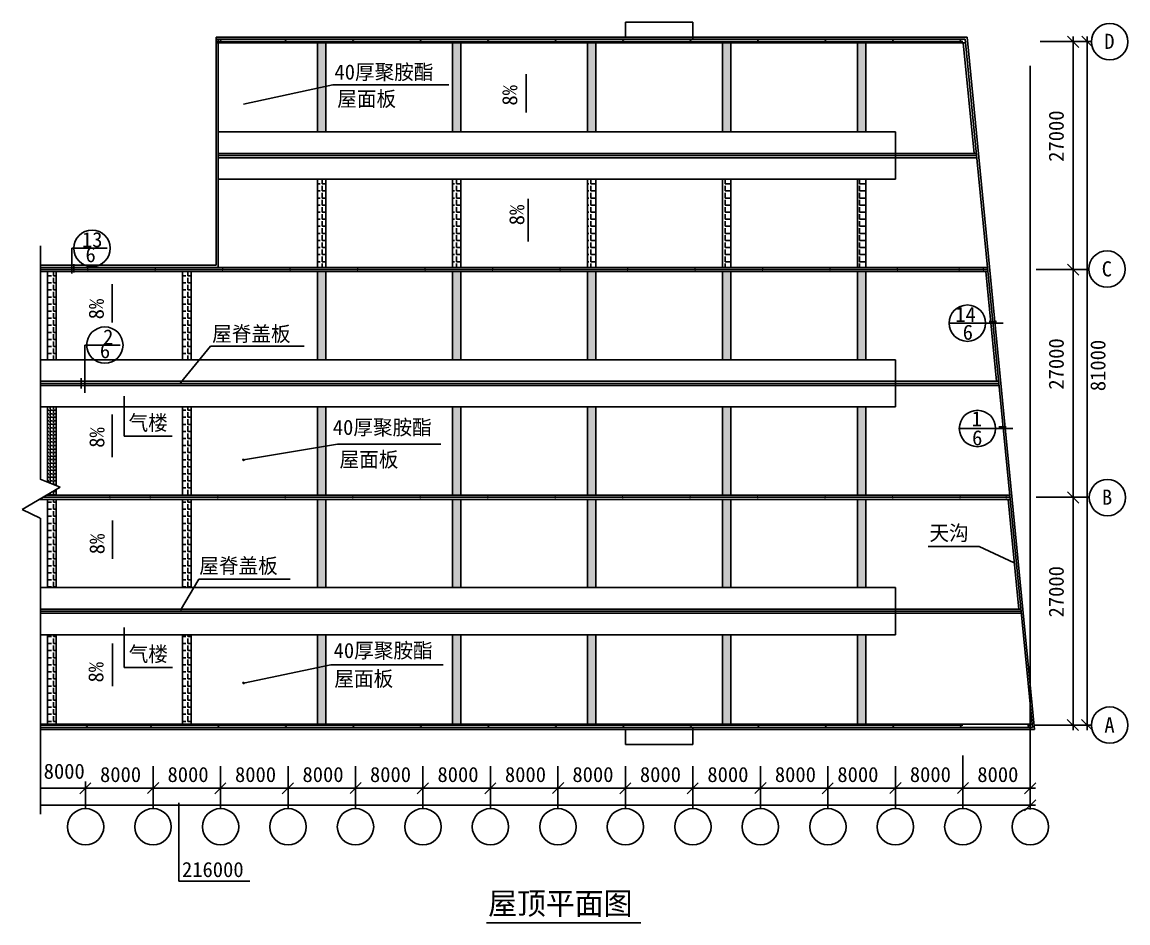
# Model space of a CAD drawing. Header units: metres. Extents: x -10428 to 120660, y -109378 to 101281.
# Drawn here: x -10428 to 120660, y -109378 to -2621 of the extents above; entities that cross this region are included whole.
import ezdxf

# ---------------------------------------------------------------- set-up
doc = ezdxf.new("R2010")
doc.units = ezdxf.units.M
for name, color, linetype in [('JC', 7, 'Continuous'), ('LT', 7, 'Continuous'), ('T1', 7, 'Continuous'), ('Z', 7, 'Continuous'), ('ZQ', 7, 'Continuous'), ('ZX', 7, 'Continuous')]:
    doc.layers.add(name, color=color, linetype=linetype)

# ---------------------------------------------------------------- blocks, each defined once
blk = doc.blocks.new('_DIMX')
blk.add_line((-150, 0), (150, 0))
at = {"color": 5}
blk.add_lwpolyline([(-170.36, -170.36), (160.44, 160.44)], dxfattribs=at)

msp = doc.modelspace()

# ---------------------------------------------------------------- hatches: boundary and pattern name
at = {"layer": 'Z'}
h = msp.add_hatch(dxfattribs=at)
h.set_pattern_fill('ANGLE', scale=60)
h.paths.add_polyline_path([(25593.62, -5061.32), (24593.62, -5061.32), (24593.62, -15636.32), (25593.62, -15636.32)])
h.paths.add_polyline_path([(25593.62, -32186.32), (24593.62, -32186.32), (24593.62, -42636.32), (25593.62, -42636.32)])
h.paths.add_polyline_path([(25593.62, -48236.32), (24593.62, -48236.32), (24593.62, -58686.32), (25593.62, -58686.32)])
h.paths.add_polyline_path([(24593.62, -69636.32), (25593.62, -69636.32), (25593.62, -59186.32), (24593.62, -59186.32)])
h.paths.add_polyline_path([(24593.62, -85811.32), (25593.62, -85811.32), (25593.62, -75236.32), (24593.62, -75236.32)])
h = msp.add_hatch(dxfattribs=at)
h.set_pattern_fill('ANGLE', scale=60)
h.paths.add_polyline_path([(41593.62, -5061.32), (40593.62, -5061.32), (40593.62, -15636.32), (41593.62, -15636.32)])
h.paths.add_polyline_path([(41593.62, -32186.32), (40593.62, -32186.32), (40593.62, -42636.32), (41593.62, -42636.32)])
h.paths.add_polyline_path([(41593.62, -48236.32), (40593.62, -48236.32), (40593.62, -58686.32), (41593.62, -58686.32)])
h.paths.add_polyline_path([(40593.62, -69636.32), (41593.62, -69636.32), (41593.62, -59186.32), (40593.62, -59186.32)])
h.paths.add_polyline_path([(40593.62, -85811.32), (41593.62, -85811.32), (41593.62, -75236.32), (40593.62, -75236.32)])
h = msp.add_hatch(dxfattribs=at)
h.set_pattern_fill('ANGLE', scale=60)
h.paths.add_polyline_path([(57593.62, -5061.32), (56593.62, -5061.32), (56593.62, -15636.32), (57593.62, -15636.32)])
h.paths.add_polyline_path([(57593.62, -32186.32), (56593.62, -32186.32), (56593.62, -42636.32), (57593.62, -42636.32)])
h.paths.add_polyline_path([(57593.62, -48236.32), (56593.62, -48236.32), (56593.62, -58686.32), (57593.62, -58686.32)])
h.paths.add_polyline_path([(56593.62, -69636.32), (57593.62, -69636.32), (57593.62, -59186.32), (56593.62, -59186.32)])
h.paths.add_polyline_path([(56593.62, -85811.32), (57593.62, -85811.32), (57593.62, -75236.32), (56593.62, -75236.32)])
h = msp.add_hatch(dxfattribs=at)
h.set_pattern_fill('ANGLE', scale=60)
h.paths.add_polyline_path([(73593.62, -5061.32), (72593.62, -5061.32), (72593.62, -15636.32), (73593.62, -15636.32)])
h.paths.add_polyline_path([(73593.62, -32186.32), (72593.62, -32186.32), (72593.62, -42636.32), (73593.62, -42636.32)])
h.paths.add_polyline_path([(73593.62, -48236.32), (72593.62, -48236.32), (72593.62, -58686.32), (73593.62, -58686.32)])
h.paths.add_polyline_path([(72593.62, -69636.32), (73593.62, -69636.32), (73593.62, -59186.32), (72593.62, -59186.32)])
h.paths.add_polyline_path([(72593.62, -85811.32), (73593.62, -85811.32), (73593.62, -75236.32), (72593.62, -75236.32)])
h = msp.add_hatch(dxfattribs=at)
h.set_pattern_fill('ANGLE', scale=60)
h.paths.add_polyline_path([(89593.62, -5061.32), (88593.62, -5061.32), (88593.62, -15636.32), (89593.62, -15636.32)])
h.paths.add_polyline_path([(89593.62, -32186.32), (88593.62, -32186.32), (88593.62, -42636.32), (89593.62, -42636.32)])
h.paths.add_polyline_path([(89593.62, -48236.32), (88593.62, -48236.32), (88593.62, -58686.32), (89593.62, -58686.32)])
h.paths.add_polyline_path([(88593.62, -69636.32), (89593.62, -69636.32), (89593.62, -59186.32), (88593.62, -59186.32)])
h.paths.add_polyline_path([(88593.62, -85811.32), (89593.62, -85811.32), (89593.62, -75236.32), (88593.62, -75236.32)])
h = msp.add_hatch(dxfattribs=at)
h.set_pattern_fill('ANGLE', scale=60)
h.paths.add_polyline_path([(25593.62, -21236.32), (24593.62, -21236.32), (24593.62, -25658.52), (25150.18, -25658.52, -1), (25190.18, -25658.52, -1), (25150.18, -25658.52), (24593.62, -25658.52), (24593.62, -31686.32), (25593.62, -31686.32)])
h = msp.add_hatch(dxfattribs=at)
h.set_pattern_fill('ANGLE', scale=60)
h.paths.add_polyline_path([(41593.62, -21236.32), (40593.62, -21236.32), (40593.62, -25658.52), (41150.18, -25658.52, -1), (41190.18, -25658.52, -1), (41150.18, -25658.52), (40593.62, -25658.52), (40593.62, -31686.32), (41593.62, -31686.32)])
h = msp.add_hatch(dxfattribs=at)
h.set_pattern_fill('ANGLE', scale=60)
h.paths.add_polyline_path([(57593.62, -21236.32), (56593.62, -21236.32), (56593.62, -25658.52), (57150.18, -25658.52, -1), (57190.18, -25658.52, -1), (57150.18, -25658.52), (56593.62, -25658.52), (56593.62, -31686.32), (57593.62, -31686.32)])
h = msp.add_hatch(dxfattribs=at)
h.set_pattern_fill('ANGLE', scale=60)
h.paths.add_polyline_path([(73593.62, -21236.32), (72593.62, -21236.32), (72593.62, -25658.52), (73150.18, -25658.52, -1), (73190.18, -25658.52, -1), (73150.18, -25658.52), (72593.62, -25658.52), (72593.62, -31686.32), (73593.62, -31686.32)])
h = msp.add_hatch(dxfattribs=at)
h.set_pattern_fill('ANGLE', scale=60)
h.paths.add_polyline_path([(89593.62, -21236.32), (88593.62, -21236.32), (88593.62, -25658.52), (89150.18, -25658.52, -1), (89190.18, -25658.52, -1), (89150.18, -25658.52), (88593.62, -25658.52), (88593.62, -31686.32), (89593.62, -31686.32)])
h = msp.add_hatch(dxfattribs=at)
h.set_pattern_fill('ANGLE', scale=60)
h.paths.add_polyline_path([(-7406.38, -42636.32), (-6406.38, -42636.32), (-6406.38, -32186.32), (-7406.38, -32186.32)])
h = msp.add_hatch(dxfattribs=at)
h.set_pattern_fill('ANGLE', scale=60)
h.paths.add_polyline_path([(8593.62, -42636.32), (9593.62, -42636.32), (9593.62, -32186.32), (8593.62, -32186.32)])
h = msp.add_hatch(dxfattribs=at)
h.set_pattern_fill('ANGLE', scale=60)
h.paths.add_polyline_path([(8593.62, -48236.32), (9593.62, -48236.32), (9593.62, -58686.32), (8593.62, -58686.32)])
h = msp.add_hatch(dxfattribs=at)
h.set_pattern_fill('SOLID')
h.paths.add_polyline_path([(15892.52, -54499.76, 1), (15742.71, -54499.76, 1)])
h = msp.add_hatch(dxfattribs=at)
h.set_pattern_fill('ANGLE', scale=60)
h.paths.add_polyline_path([(-7406.38, -69636.32), (-6406.38, -69636.32), (-6406.38, -59186.32), (-7406.38, -59186.32)])
h = msp.add_hatch(dxfattribs=at)
h.set_pattern_fill('ANGLE', scale=60)
h.paths.add_polyline_path([(8593.62, -69636.32), (9593.62, -69636.32), (9593.62, -59186.32), (8593.62, -59186.32)])
h = msp.add_hatch(dxfattribs=at)
h.set_pattern_fill('ANGLE', scale=60)
h.paths.add_polyline_path([(-7406.38, -75236.32), (-6406.38, -75236.32), (-6406.38, -85686.32), (-7406.38, -85686.32)])
h = msp.add_hatch(dxfattribs=at)
h.set_pattern_fill('ANGLE', scale=60)
h.paths.add_polyline_path([(8593.62, -75236.32), (9593.62, -75236.32), (9593.62, -85686.32), (8593.62, -85686.32)])
h = msp.add_hatch(dxfattribs=at)
h.set_pattern_fill('SOLID')
h.paths.add_polyline_path([(15892.52, -80949.26, 1), (15742.71, -80949.26, 1)])

# ---------------------------------------------------------------- linework, layer by layer
for p, q in [((110279.12, -4936.32), (116352.36, -4936.32)), ((110279.12, -4936.32), (114656.75, -4936.32)), ((114156.75, -4937.72), (114156.75, -31934.92)), ((114556.75, -4936.32), (116081.32, -4936.32)), ((115852.36, -85934.92), (115852.36, -4937.72)), ((-8267.67, -29147), (-8267.67, -56775.55)), ((109774.23, -31936.32), (114656.75, -31936.32)), ((110274.23, -31936.32), (114656.75, -31936.32)), ((114156.75, -31937.72), (114156.75, -58934.92)), ((114556.75, -31936.32), (116081.32, -31936.32)), ((1668.85, -51711.58), (1668.85, -46971.58)), ((7368.85, -51711.58), (1668.85, -51711.58)), ((-8269.57, -56775.29), (-5930.77, -57749.32)), ((-5930.77, -57749.32), (-10427.51, -60373.73)), ((109774.23, -58936.32), (114656.75, -58936.32)), ((110274.23, -58936.32), (114656.75, -58936.32)), ((114156.75, -58937.72), (114156.75, -85934.92)), ((114556.75, -58936.32), (116081.32, -58936.32)), ((-10427.51, -60373.73), (-8269.57, -61413.91)), ((-8267.67, -61411.16), (-8267.67, -96478.16)), ((1685.15, -79117.69), (1685.15, -74377.69)), ((7385.15, -79117.69), (1685.15, -79117.69)), ((109641.46, -85936.32), (114656.75, -85936.32)), ((109641.46, -85936.32), (116352.36, -85936.32)), ((5093.62, -90800.96), (5093.62, -93903.87)), ((13093.62, -90800.96), (13093.62, -93903.87)), ((13093.62, -90800.96), (13093.62, -93903.87)), ((21093.62, -90800.96), (21093.62, -93903.87)), ((29093.62, -90800.96), (29093.62, -93903.87)), ((37093.62, -90800.96), (37093.62, -93903.87)), ((45093.62, -90800.96), (45093.62, -93903.87)), ((53093.62, -90800.96), (53093.62, -93903.87)), ((61093.62, -90800.96), (61093.62, -93903.87)), ((61093.62, -90800.96), (61093.62, -93903.87)), ((69093.62, -90800.96), (69093.62, -93903.87)), ((69093.62, -90800.96), (69093.62, -93903.87)), ((77093.62, -90800.96), (77093.62, -93903.87)), ((85093.62, -90800.96), (85093.62, -93903.87)), ((85093.62, -91107.46), (85093.62, -93903.87)), ((93093.62, -90800.96), (93093.62, -93903.87)), ((109093.62, -91728.5), (109093.62, -95931.72)), ((-2906.38, -92626.01), (-2906.38, -93903.87)), ((-2906.38, -92659.76), (-2906.38, -93903.87)), ((5093.62, -92595.64), (5093.62, -93903.87)), ((21093.62, -92595.64), (21093.62, -93903.87)), ((29093.62, -92595.64), (29093.62, -93903.87)), ((37093.62, -92595.64), (37093.62, -93903.87)), ((45093.62, -92595.64), (45093.62, -93903.87)), ((53093.62, -92595.64), (53093.62, -93903.87)), ((77093.62, -92595.64), (77093.62, -93903.87)), ((93093.62, -92595.64), (93093.62, -93903.87)), ((101093.62, -92595.64), (101093.62, -93903.87)), ((-8267.67, -93403.87), (-2907.78, -93403.87)), ((-2906.38, -93803.87), (-2906.38, -95831.72)), ((-2904.98, -93403.87), (5092.22, -93403.87)), ((5093.62, -93803.87), (5093.62, -95831.72)), ((5095.02, -93403.87), (13092.22, -93403.87)), ((13093.62, -93803.87), (13093.62, -95831.72)), ((13095.02, -93403.87), (21092.22, -93403.87)), ((21093.62, -93803.87), (21093.62, -95831.72)), ((21095.02, -93403.87), (29092.22, -93403.87)), ((29093.62, -93803.87), (29093.62, -95831.72)), ((29095.02, -93403.87), (37092.22, -93403.87)), ((37093.62, -93803.87), (37093.62, -95831.72)), ((37095.02, -93403.87), (45092.22, -93403.87)), ((45093.62, -93803.87), (45093.62, -95831.72)), ((45095.02, -93403.87), (53092.22, -93403.87)), ((53093.62, -93803.87), (53093.62, -95831.72)), ((53095.02, -93403.87), (61092.22, -93403.87)), ((61093.62, -93803.87), (61093.62, -95831.72)), ((61095.02, -93403.87), (69092.22, -93403.87)), ((69093.62, -93803.87), (69093.62, -95831.72)), ((69095.02, -93403.87), (77092.22, -93403.87)), ((77093.62, -93803.87), (77093.62, -95831.72)), ((77095.02, -93403.87), (85092.22, -93403.87)), ((85093.62, -93803.87), (85093.62, -95831.72)), ((85095.02, -93403.87), (93092.22, -93403.87)), ((93093.62, -93803.87), (93093.62, -95831.72)), ((93095.02, -93403.87), (101092.22, -93403.87)), ((101093.62, -93803.87), (101093.62, -95831.72)), ((-8267.67, -95431.72), (109092.22, -95431.72)), ((8155.45, -104448.82), (8155.45, -95159.46)), ((16570.82, -104448.82), (8155.45, -104448.82)), ((44616.52, -109378.47), (62912.07, -109378.47))]:
    msp.add_line(p, q)
for centre in [(118504.4, -4943.46), (118190.85, -31891.24), (118237.68, -58973.08), (118504.4, -85943.46), (-2906.38, -97991.05), (5093.62, -97991.05), (13093.62, -97991.05), (21093.62, -97991.05), (29093.62, -97991.05), (37093.62, -97991.05), (45093.62, -97991.05), (53093.62, -97991.05), (61093.62, -97991.05), (69093.62, -97991.05), (77093.62, -97991.05), (85093.62, -97991.05), (93093.62, -97991.05), (101093.62, -97991.05), (109093.62, -97991.05)]:
    msp.add_circle(centre, 2155.34)
at = {"layer": 'JC'}
for p, q in [((69093.62, -2621.32), (61093.62, -2621.32)), ((61093.62, -4421.32), (61093.62, -2621.32)), ((49323.82, -13336.61), (49323.82, -8799.95)), ((12833.62, -15636.32), (93093.62, -15636.32)), ((93093.62, -15636.32), (93093.62, -21236.32)), ((12833.62, -18186.32), (102680.41, -18186.32)), ((12833.62, -18686.32), (102729.46, -18686.32)), ((12833.62, -21236.32), (93093.62, -21236.32)), ((49578.86, -23552.18), (49578.86, -28608.84)), ((265.46, -38207.89), (265.46, -33671.23)), ((-8244.86, -42636.32), (93093.62, -42636.32)), ((93093.62, -42636.32), (93093.62, -48236.32)), ((-8262.85, -45186.32), (105329.1, -45186.32)), ((-8260.76, -45436.32), (105353.62, -45436.32)), ((-8243.97, -45686.32), (105378.14, -45686.32)), ((-8245.36, -48236.32), (93093.62, -48236.32)), ((243.49, -49118.5), (243.49, -54175.16)), ((279.34, -66229.92), (279.34, -61693.26)), ((-8205.59, -69636.32), (93093.62, -69636.32)), ((93098.62, -69636.32), (93098.62, -75236.32)), ((-8267.67, -72686.32), (108026.83, -72686.32)), ((-8266.02, -72186.32), (107977.78, -72186.32)), ((-8262.46, -75236.32), (93093.62, -75236.32)), ((272.75, -76279.97), (272.75, -81336.63)), ((-8267.67, -85811.32), (109314.38, -85811.32)), ((61093.62, -86451.32), (61093.62, -88251.32)), ((69093.62, -88251.32), (61093.62, -88251.32))]:
    msp.add_line(p, q, dxfattribs=at)
for points in [[(49323.82, -8799.95), (49323.82, -9866.31)], [(49578.86, -28608.84), (49578.86, -27542.48)], [(265.46, -33671.23), (265.46, -34737.59)], [(243.49, -54175.16), (243.49, -53108.8)], [(279.34, -61693.26), (279.34, -62759.62)], [(272.75, -81336.63), (272.75, -80270.27)]]:
    msp.add_lwpolyline(points, dxfattribs=at)
for centre, radius in [((13105.47, -4828.79), 43.96), ((20818.6, -4828.79), 43.96), ((28818.6, -4828.79), 43.96), ((36818.6, -4828.79), 43.96), ((44818.6, -4828.79), 43.96), ((52818.6, -4828.79), 43.96), ((60818.6, -4828.79), 43.96), ((68818.6, -4828.79), 43.96), ((76818.6, -4828.79), 43.96), ((84818.6, -4828.79), 43.96), ((92818.6, -4828.79), 43.96), ((100818.6, -4828.79), 43.96), ((-2653.86, -31936.74), 55.06), ((5346.14, -31936.74), 55.06), ((13346.14, -31936.74), 55.06), ((21346.14, -31936.74), 55.06), ((29346.14, -31936.74), 55.06), ((37346.14, -31936.74), 55.06), ((45346.14, -31936.74), 55.06), ((53346.14, -31936.74), 55.06), ((61346.14, -31936.74), 55.06), ((69346.14, -31936.74), 55.06), ((77346.14, -31936.74), 55.06), ((85346.14, -31936.74), 55.06), ((93346.14, -31936.74), 55.06), ((100658.43, -31936.74), 55.06), ((103527.94, -31936.74), 55.06), ((-10.57, -58936.74), 55.06), ((4765.66, -58936.74), 55.06), ((12765.66, -58936.74), 55.06), ((20765.66, -58936.74), 55.06), ((28765.66, -58936.74), 55.06), ((36765.66, -58936.74), 55.06), ((44765.66, -58936.74), 55.06), ((52765.66, -58936.74), 55.06), ((60765.66, -58936.74), 55.06), ((68765.66, -58936.74), 55.06), ((76765.66, -58936.74), 55.06), ((84765.66, -58936.74), 55.06), ((92765.66, -58936.74), 55.06), ((100765.66, -58936.74), 55.06), ((106233.53, -58936.74), 55.06), ((-2746.85, -86011.8), 55.06), ((4851.28, -86011.8), 55.06), ((12851.28, -86011.8), 55.06), ((20851.28, -86011.8), 55.06), ((28851.28, -86011.8), 55.06), ((36851.28, -86011.8), 55.06), ((44851.28, -86011.8), 55.06), ((52851.28, -86011.8), 55.06), ((60851.28, -86011.8), 55.06), ((68851.28, -86011.8), 55.06), ((76851.28, -86011.8), 55.06), ((84851.28, -86011.8), 55.06), ((92851.28, -86011.8), 55.06), ((100851.28, -86011.8), 55.06), ((108869.69, -86011.8), 55.06)]:
    msp.add_circle(centre, radius, dxfattribs=at)
at = {"layer": 'LT'}
for p, q in [((24593.62, -15636.32), (24593.62, -5061.32)), ((25593.62, -15636.32), (25593.62, -5061.32)), ((40593.62, -15636.32), (40593.62, -5061.32)), ((41593.62, -15636.32), (41593.62, -5061.32)), ((56593.62, -15636.32), (56593.62, -5061.32)), ((57593.62, -15636.32), (57593.62, -5061.32)), ((72593.62, -15636.32), (72593.62, -5061.32)), ((73593.62, -15636.32), (73593.62, -5061.32)), ((88593.62, -15636.32), (88593.62, -5061.32)), ((89593.62, -15636.32), (89593.62, -5061.32)), ((24593.62, -31686.32), (24593.62, -21236.32)), ((25593.62, -31686.32), (25593.62, -21236.32)), ((40593.62, -31686.32), (40593.62, -21236.32)), ((41593.62, -31686.32), (41593.62, -21236.32)), ((56593.62, -31686.32), (56593.62, -21236.32)), ((57593.62, -31686.32), (57593.62, -21236.32)), ((72593.62, -31686.32), (72593.62, -21236.32)), ((73593.62, -31686.32), (73593.62, -21236.32)), ((88593.62, -31686.32), (88593.62, -21236.32)), ((89593.62, -31686.32), (89593.62, -21236.32)), ((-7406.38, -42636.32), (-7406.38, -32186.32)), ((-6406.38, -42636.32), (-6406.38, -32186.32)), ((8593.62, -42636.32), (8593.62, -32186.32)), ((9593.62, -42636.32), (9593.62, -32186.32)), ((24593.62, -42636.32), (24593.62, -32186.32)), ((25593.62, -42636.32), (25593.62, -32186.32)), ((40593.62, -42636.32), (40593.62, -32186.32)), ((41593.62, -42636.32), (41593.62, -32186.32)), ((56593.62, -42636.32), (56593.62, -32186.32)), ((57593.62, -42636.32), (57593.62, -32186.32)), ((72593.62, -42636.32), (72593.62, -32186.32)), ((73593.62, -42636.32), (73593.62, -32186.32)), ((88593.62, -42636.32), (88593.62, -32186.32)), ((89593.62, -42636.32), (89593.62, -32186.32)), ((-7406.38, -57128.77), (-7406.38, -48236.32)), ((-6406.38, -57547.21), (-6406.38, -48236.32)), ((8593.62, -58686.32), (8593.62, -48236.32)), ((9593.62, -58686.32), (9593.62, -48236.32)), ((24593.62, -58686.32), (24593.62, -48236.32)), ((25593.62, -58686.32), (25593.62, -48236.32)), ((40593.62, -58686.32), (40593.62, -48236.32)), ((41593.62, -58686.32), (41593.62, -48236.32)), ((56593.62, -58686.32), (56593.62, -48236.32)), ((57593.62, -58686.32), (57593.62, -48236.32)), ((72593.62, -58686.32), (72593.62, -48236.32)), ((73593.62, -58686.32), (73593.62, -48236.32)), ((88593.62, -58686.32), (88593.62, -48236.32)), ((89593.62, -58686.32), (89593.62, -48236.32)), ((-7406.38, -58686.32), (-7406.38, -58609.4)), ((-6406.38, -58686.32), (-6406.38, -58030.78)), ((-7406.38, -69636.32), (-7406.38, -59186.32)), ((-6406.38, -69636.32), (-6406.38, -59186.32)), ((8593.62, -69636.32), (8593.62, -59186.32)), ((9593.62, -69636.32), (9593.62, -59186.32)), ((24593.62, -69636.32), (24593.62, -59186.32)), ((25593.62, -69636.32), (25593.62, -59186.32)), ((40593.62, -69636.32), (40593.62, -59186.32)), ((41593.62, -69636.32), (41593.62, -59186.32)), ((56593.62, -69636.32), (56593.62, -59186.32)), ((57593.62, -69636.32), (57593.62, -59186.32)), ((72593.62, -69636.32), (72593.62, -59186.32)), ((73593.62, -69636.32), (73593.62, -59186.32)), ((88593.62, -69636.32), (88593.62, -59186.32)), ((89593.62, -69636.32), (89593.62, -59186.32)), ((-7406.38, -75236.32), (-7406.38, -85811.32)), ((-6406.38, -75236.32), (-6406.38, -85811.32)), ((8593.62, -75236.32), (8593.62, -85811.32)), ((9593.62, -75236.32), (9593.62, -85811.32)), ((24593.62, -75236.32), (24593.62, -85811.32)), ((25593.62, -75236.32), (25593.62, -85811.32)), ((40593.62, -75236.32), (40593.62, -85811.32)), ((41593.62, -75236.32), (41593.62, -85811.32)), ((56593.62, -75236.32), (56593.62, -85811.32)), ((57593.62, -75236.32), (57593.62, -85811.32)), ((72593.62, -75236.32), (72593.62, -85811.32)), ((73593.62, -75236.32), (73593.62, -85811.32)), ((88593.62, -75236.32), (88593.62, -85811.32)), ((89593.62, -75236.32), (89593.62, -85811.32))]:
    msp.add_line(p, q, dxfattribs=at)
at = {"layer": 'T1'}
for p, q in [((-338.76, -29423.47), (-4538.01, -29423.47)), ((-4538.01, -29423.47), (-4538.01, -32397.64)), ((99468.34, -38300.62), (105887.62, -38300.62)), ((1179.96, -40900.36), (-2982.34, -40900.36)), ((-2982.34, -40900.36), (-2982.34, -46549.85)), ((100669.51, -50784.77), (107028.79, -50784.77))]:
    msp.add_line(p, q, dxfattribs=at)
for centre in [(-2138.76, -29423.47), (101628.34, -38300.62), (-620.04, -40900.36), (102829.51, -50784.77)]:
    msp.add_circle(centre, 2155.34, dxfattribs=at)
at = {"layer": 'Z'}
for p, q in [((69093.62, -2621.32), (69093.62, -4541.32)), ((26387.93, -10037.08), (15817.62, -12342.32)), ((40162.67, -10037.08), (26387.93, -10037.08)), ((11893.4, -41046.05), (8329.59, -45387.78)), ((23009.23, -41046.05), (11893.4, -41046.05)), ((-7117.16, -48236.32), (-7117.16, -48493.77)), ((-6698.06, -48236.32), (-6698.06, -48493.77)), ((-7406.38, -48608.07), (-7231.46, -48608.07)), ((-7406.38, -49027.17), (-7231.46, -49027.17)), ((-7406.38, -49446.27), (-7231.46, -49446.27)), ((-7117.16, -48608.07), (-6812.36, -48608.07)), ((-7117.16, -48608.07), (-7117.16, -48912.87)), ((-7117.16, -49027.17), (-6812.36, -49027.17)), ((-7117.16, -49027.17), (-7117.16, -49331.97)), ((-7117.16, -49446.27), (-6812.36, -49446.27)), ((-7117.16, -49446.27), (-7117.16, -49751.07)), ((-6698.06, -48608.07), (-6406.38, -48608.07)), ((-6698.06, -48608.07), (-6698.06, -48912.87)), ((-6698.06, -49027.17), (-6406.38, -49027.17)), ((-6698.06, -49027.17), (-6698.06, -49331.97)), ((-6698.06, -49446.27), (-6406.38, -49446.27)), ((-6698.06, -49446.27), (-6698.06, -49751.07)), ((-7406.38, -49865.37), (-7231.46, -49865.37)), ((-7406.38, -50284.47), (-7231.46, -50284.47)), ((-7406.38, -50703.57), (-7231.46, -50703.57)), ((-7406.38, -51122.67), (-7231.46, -51122.67)), ((-7117.16, -49865.37), (-6812.36, -49865.37)), ((-7117.16, -49865.37), (-7117.16, -50170.17)), ((-7117.16, -50284.47), (-6812.36, -50284.47)), ((-7117.16, -50284.47), (-7117.16, -50589.27)), ((-7117.16, -50703.57), (-6812.36, -50703.57)), ((-7117.16, -50703.57), (-7117.16, -51008.37)), ((-7117.16, -51122.67), (-6812.36, -51122.67)), ((-7117.16, -51122.67), (-7117.16, -51427.47)), ((-6698.06, -49865.37), (-6406.38, -49865.37)), ((-6698.06, -49865.37), (-6698.06, -50170.17)), ((-6698.06, -50284.47), (-6406.38, -50284.47)), ((-6698.06, -50284.47), (-6698.06, -50589.27)), ((-6698.06, -50703.57), (-6406.38, -50703.57)), ((-6698.06, -50703.57), (-6698.06, -51008.37)), ((-6698.06, -51122.67), (-6406.38, -51122.67)), ((-6698.06, -51122.67), (-6698.06, -51427.47)), ((-7406.38, -51541.77), (-7231.46, -51541.77)), ((-7406.38, -51960.87), (-7231.46, -51960.87)), ((-7406.38, -52379.97), (-7231.46, -52379.97)), ((-7117.16, -51541.77), (-6812.36, -51541.77)), ((-7117.16, -51541.77), (-7117.16, -51846.57)), ((-7117.16, -51960.87), (-6812.36, -51960.87)), ((-7117.16, -51960.87), (-7117.16, -52265.67)), ((-7117.16, -52379.97), (-6812.36, -52379.97)), ((-7117.16, -52379.97), (-7117.16, -52684.77)), ((-6698.06, -51541.77), (-6406.38, -51541.77)), ((-6698.06, -51541.77), (-6698.06, -51846.57)), ((-6698.06, -51960.87), (-6406.38, -51960.87)), ((-6698.06, -51960.87), (-6698.06, -52265.67)), ((-6698.06, -52379.97), (-6406.38, -52379.97)), ((-6698.06, -52379.97), (-6698.06, -52684.77)), ((-7406.38, -52799.07), (-7231.46, -52799.07)), ((-7406.38, -53218.17), (-7231.46, -53218.17)), ((-7406.38, -53637.27), (-7231.46, -53637.27)), ((-7117.16, -52799.07), (-6812.36, -52799.07)), ((-7117.16, -52799.07), (-7117.16, -53103.87)), ((-7117.16, -53218.17), (-6812.36, -53218.17)), ((-7117.16, -53218.17), (-7117.16, -53522.97)), ((-7117.16, -53637.27), (-6812.36, -53637.27)), ((-7117.16, -53637.27), (-7117.16, -53942.07)), ((-6698.06, -52799.07), (-6406.38, -52799.07)), ((-6698.06, -52799.07), (-6698.06, -53103.87)), ((-6698.06, -53218.17), (-6406.38, -53218.17)), ((-6698.06, -53218.17), (-6698.06, -53522.97)), ((-6698.06, -53637.27), (-6406.38, -53637.27)), ((-6698.06, -53637.27), (-6698.06, -53942.07)), ((26958.46, -52647.94), (15817.62, -54499.76)), ((39200.05, -52647.94), (26958.46, -52647.94)), ((-7406.38, -54056.37), (-7231.46, -54056.37)), ((-7406.38, -54475.47), (-7231.46, -54475.47)), ((-7406.38, -54894.57), (-7231.46, -54894.57)), ((-7117.16, -54056.37), (-6812.36, -54056.37)), ((-7117.16, -54056.37), (-7117.16, -54361.17)), ((-7117.16, -54475.47), (-6812.36, -54475.47)), ((-7117.16, -54475.47), (-7117.16, -54780.27)), ((-7117.16, -54894.57), (-6812.36, -54894.57)), ((-7117.16, -54894.57), (-7117.16, -55199.37)), ((-6698.06, -54056.37), (-6406.38, -54056.37)), ((-6698.06, -54056.37), (-6698.06, -54361.17)), ((-6698.06, -54475.47), (-6406.38, -54475.47)), ((-6698.06, -54475.47), (-6698.06, -54780.27)), ((-6698.06, -54894.57), (-6406.38, -54894.57)), ((-6698.06, -54894.57), (-6698.06, -55199.37)), ((-7406.38, -55313.67), (-7231.46, -55313.67)), ((-7406.38, -55732.77), (-7231.46, -55732.77)), ((-7406.38, -56151.87), (-7231.46, -56151.87)), ((-7117.16, -55313.67), (-6812.36, -55313.67)), ((-7117.16, -55313.67), (-7117.16, -55618.47)), ((-7117.16, -55732.77), (-6812.36, -55732.77)), ((-7117.16, -55732.77), (-7117.16, -56037.57)), ((-7117.16, -56151.87), (-6812.36, -56151.87)), ((-7117.16, -56151.87), (-7117.16, -56456.67)), ((-6698.06, -55313.67), (-6406.38, -55313.67)), ((-6698.06, -55313.67), (-6698.06, -55618.47)), ((-6698.06, -55732.77), (-6406.38, -55732.77)), ((-6698.06, -55732.77), (-6698.06, -56037.57)), ((-6698.06, -56151.87), (-6406.38, -56151.87)), ((-6698.06, -56151.87), (-6698.06, -56456.67)), ((-7406.38, -56570.97), (-7231.46, -56570.97)), ((-7406.38, -56990.07), (-7231.46, -56990.07)), ((-7117.16, -56570.97), (-6812.36, -56570.97)), ((-7117.16, -56570.97), (-7117.16, -56875.77)), ((-7117.16, -56990.07), (-6812.36, -56990.07)), ((-7117.16, -56990.07), (-7117.16, -57294.87)), ((-6698.06, -56570.97), (-6406.38, -56570.97)), ((-6698.06, -56570.97), (-6698.06, -56875.77)), ((-6698.06, -56990.07), (-6406.38, -56990.07)), ((-6698.06, -56990.07), (-6698.06, -57294.87)), ((-6698.06, -57409.17), (-6406.38, -57409.17)), ((-7406.38, -58666.47), (-7231.46, -58666.47)), ((-7117.16, -58442.15), (-7117.16, -58552.17)), ((-7117.16, -58666.47), (-6812.36, -58666.47)), ((-7117.16, -58666.47), (-7117.16, -58686.32)), ((-6698.06, -58247.37), (-6406.38, -58247.37)), ((-6698.06, -58247.37), (-6698.06, -58552.17)), ((-6698.06, -58666.47), (-6406.38, -58666.47)), ((-6698.06, -58666.47), (-6698.06, -58686.32)), ((103033.52, -64775.64), (96999.91, -64775.64)), ((103033.52, -64775.64), (107178.55, -66714.87)), ((10512.77, -68624.91), (8329.59, -72306.51)), ((21348.6, -68624.91), (10512.77, -68624.91)), ((26166.4, -78807.69), (15817.62, -80949.26)), ((39488.43, -78807.69), (26166.4, -78807.69)), ((69093.62, -88251.32), (69093.62, -86331.32)), ((101093.62, -89530.1), (101093.62, -93903.87)), ((109093.62, -89530.1), (109093.62, -93903.87)), ((101095.02, -93403.87), (109092.22, -93403.87))]:
    msp.add_line(p, q, dxfattribs=at)
for points in [[(-4282.72, -31314.66), (-4282.72, -32289.34)], [(104204.16, -38112.35), (105078.27, -38112.35)], [(-3442.23, -44822.65), (-3442.23, -46059.17)], [(105345.33, -50596.49), (106219.43, -50596.49)]]:
    msp.add_lwpolyline(points, dxfattribs=at)
for centre in [(15817.62, -54499.76), (15817.62, -80949.26)]:
    msp.add_circle(centre, 74.91, dxfattribs=at)
at = {"layer": 'ZQ'}
for p, q in [((12583.62, -4421.32), (101603.62, -4421.32)), ((12583.62, -31424.86), (12583.62, -4421.32)), ((12583.62, -4661.32), (101353.62, -4661.32)), ((12583.62, -5061.32), (101392.86, -5061.32)), ((12833.62, -31686.32), (12833.62, -4661.32)), ((102429.21, -18186.32), (101141.66, -5061.32)), ((109353.62, -86211.32), (101353.62, -4661.32)), ((109603.62, -86451.32), (101603.62, -4421.32)), ((-8251.64, -31424.86), (12583.62, -31424.86)), ((-8239.75, -31686.32), (12833.62, -31686.32)), ((105077.9, -45186.32), (103802.6, -32186.32)), ((107726.58, -72186.32), (106451.29, -59186.32)), ((-8267.67, -86211.32), (109353.62, -86211.32)), ((-8265.94, -86451.32), (109603.62, -86451.32))]:
    msp.add_line(p, q, dxfattribs=at)
at = {"layer": 'ZX'}
for p, q in [((12583.62, -4936.32), (101093.62, -4936.32)), ((109093.62, -92495.64), (109093.62, -7808.38)), ((12833.62, -18436.32), (102704.94, -18436.32)), ((104030.26, -31936.32), (-8261.51, -31936.32)), ((-8251.66, -32186.32), (104053.8, -32186.32)), ((12833.62, -31686.32), (104004.75, -31686.32)), ((-8256.52, -45436.32), (101093.62, -45436.32)), ((-7947.71, -58936.32), (106677.96, -58936.32)), ((-7510.68, -58686.32), (106653.44, -58686.32)), ((-8373.04, -59186.32), (106702.49, -59186.32)), ((-8267.67, -72436.32), (108002.3, -72436.32)), ((-8267.67, -85936.32), (101093.62, -85936.32))]:
    msp.add_line(p, q, dxfattribs=at)

# ---------------------------------------------------------------- block references
at = {"xscale": 4, "yscale": 4, "zscale": 4}
for p, rotation in [((114156.75, -4936.32), 90), ((115852.36, -4936.32), 90), ((114156.75, -31936.32), 90), ((114156.75, -58936.32), 90), ((114156.75, -85936.32), 270), ((115852.36, -85936.32), 270), ((5093.62, -93403.87), 180), ((29093.62, -93403.87), 180), ((53093.62, -93403.87), 180), ((77093.62, -93403.87), 180), ((93093.62, -93403.87), 180)]:
    msp.add_blockref('_DIMX', p, dxfattribs=dict(at, rotation=rotation))
for p in [(-2906.38, -93403.87), (13093.62, -93403.87), (21093.62, -93403.87), (37093.62, -93403.87), (45093.62, -93403.87), (61093.62, -93403.87), (69093.62, -93403.87), (85093.62, -93403.87), (109093.62, -95431.72)]:
    msp.add_blockref('_DIMX', p, dxfattribs=at)
at = {"layer": 'Z', "xscale": 4, "yscale": 4, "zscale": 4, "rotation": 180}
msp.add_blockref('_DIMX', (101093.62, -93403.87), dxfattribs=at)
at = {"layer": 'Z', "xscale": 4, "yscale": 4, "zscale": 4}
msp.add_blockref('_DIMX', (109093.62, -93403.87), dxfattribs=at)

# ---------------------------------------------------------------- texts
for s, height, p in [('D', 1790, (117863.61, -5795.21)), ('40厚聚胺酯', 1790, (26599.85, -9428.41)), ('屋面板', 1790, (26929.67, -12606.79)), ('13', 1790, (-3340.81, -29296.57)), ('6', 1790, (-2914.4, -31073.47)), ('C', 1790, (117557.45, -32758.18)), ('14', 1790, (100197, -38168.64)), ('2', 1790, (-824.26, -40833.22)), ('屋脊盖板', 1790, (12098.32, -40463.31)), ('6', 1790, (101082.3, -40265.25)), ('6', 1790, (-1210.27, -42448.15)), ('气楼', 1790, (2186.53, -51002.62)), ('40厚聚胺酯', 1790, (26403.23, -51539.83)), ('1', 1790, (102133.7, -50519.23)), ('6', 1790, (102193.85, -52781.23)), ('屋面板', 1790, (27199.03, -55351.9)), ('B', 1790, (117585.44, -59819.29)), ('天沟', 1790, (97134.99, -64060.27)), ('屋脊盖板', 1790, (10570.31, -67950.32)), ('40厚聚胺酯', 1790, (26499.45, -77988.47)), ('气楼', 1790, (2202.82, -78408.73)), ('屋面板', 1790, (26588.88, -81333.35)), ('A', 1790, (117870.43, -86817.24)), ('8000', 1790, (-7872.41, -92298.01)), ('8000', 1790, (-1191.32, -92686.91)), ('8000', 1790, (6808.68, -92686.91)), ('8000', 1790, (14808.68, -92686.91)), ('8000', 1790, (22808.68, -92686.91)), ('8000', 1790, (30808.68, -92686.91)), ('8000', 1790, (38808.68, -92686.91)), ('8000', 1790, (46808.68, -92686.91)), ('8000', 1790, (54808.68, -92686.91)), ('8000', 1790, (62808.68, -92686.91)), ('8000', 1790, (70808.68, -92686.91)), ('8000', 1790, (78808.68, -92686.91)), ('8000', 1790, (86218.68, -92686.91)), ('8000', 1790, (94808.68, -92686.91)), ('8000', 1790, (102808.68, -92686.91)), ('216000', 1790, (8524.43, -103947.76)), ('屋顶平面图', 2632, (44822.98, -108381.29))]:
    msp.add_text(s, height=height).set_placement(p)
for s, p in [('8%', (48268.75, -12515.58)), ('27000', (113058.36, -19177.91)), ('8%', (49105.38, -26696.31)), ('8%', (-745.2, -37842.99)), ('27000', (113058.36, -46177.91)), ('81000', (117999.97, -46361.18)), ('8%', (-676.58, -53069.47)), ('8%', (-656.09, -65690.49)), ('27000', (113058.36, -73177.91)), ('8%', (-788.4, -80887.56))]:
    msp.add_text(s, height=1790, rotation=90).set_placement(p)

doc.saveas('drawing.dxf')
